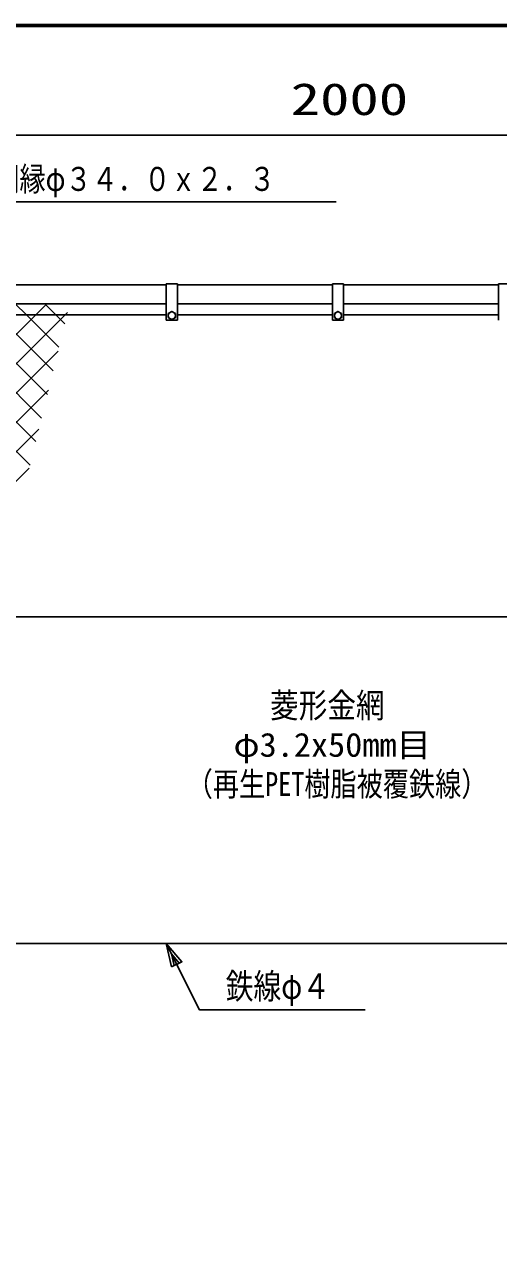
# Model space of a CAD drawing. Units: millimetres, scale not verified. Extents: x -4425 to 4425, y -3150 to 3150.
# Drawn here: x -2713 to -1857, y 721 to 2925 of the extents above; entities that cross this region are included whole.
import ezdxf
from ezdxf.enums import TextEntityAlignment as Align

# ---------------------------------------------------------------- set-up
doc = ezdxf.new("R2010")
doc.units = ezdxf.units.MM
doc.header["$LTSCALE"] = 20
for name, color, linetype, lineweight in [('0-0_1', 7, 'Continuous', 25), ('0-1_0', 7, 'Continuous', 25), ('0-3_EXTCNT-L', 4, 'Continuous', 25), ('0-5_WAKU', 7, 'Continuous', 25)]:
    doc.layers.add(name, color=color, linetype=linetype, lineweight=lineweight)
doc.styles.add('ＭＳ ゴシック', font='')
doc.styles.get('ＭＳ ゴシック').set_extended_font_data('MS Gothic')

msp = doc.modelspace()

# ---------------------------------------------------------------- linework, layer by layer
at = {"layer": '0-0_1'}
for p, q in [((-2457.12, 2454.68), (-2737.12, 2454.68)), ((-2457.12, 2456.68), (-2457.12, 2390.68)), ((-2437.12, 2456.68), (-2457.12, 2456.68)), ((-2437.12, 2456.68), (-2437.12, 2390.68)), ((-2157.12, 2454.68), (-2437.12, 2454.68)), ((-2157.12, 2456.68), (-2157.12, 2390.68)), ((-2137.11, 2456.68), (-2157.12, 2456.68)), ((-1857.12, 2454.68), (-2137.12, 2454.68)), ((-2137.11, 2456.68), (-2137.11, 2390.68)), ((-1857.12, 2456.68), (-1857.12, 2390.68)), ((-1837.11, 2456.68), (-1857.12, 2456.68)), ((-2457.12, 2420.68), (-2737.12, 2420.68)), ((-2453.61, 2395.43), (-2453.61, 2402.93)), ((-2157.12, 2420.68), (-2437.12, 2420.68)), ((-2153.61, 2395.43), (-2153.61, 2402.93)), ((-1857.12, 2420.68), (-2137.12, 2420.68)), ((-2457.12, 2400.68), (-2737.12, 2400.68)), ((-2437.11, 2390.68), (-2457.12, 2390.68)), ((-2447.11, 2391.68), (-2453.61, 2395.43)), ((-2157.12, 2400.68), (-2437.12, 2400.68)), ((-2137.11, 2390.68), (-2157.12, 2390.68)), ((-2147.11, 2391.68), (-2153.61, 2395.43)), ((-1857.12, 2400.68), (-2137.12, 2400.68)), ((-1150.47, 1854.68), (-3142.35, 1854.68)), ((-1150.47, 1264.68), (-3142.35, 1264.68))]:
    msp.add_line(p, q, dxfattribs=at)
at = {"layer": '0-0_1', "color": 4}
for p, q in [((-2709.8, 2400.68), (-2729.8, 2420.68)), ((-2656.77, 2400.68), (-2676.77, 2420.68)), ((-2703.29, 2129), (-2974.97, 2400.68)), ((-2692.82, 2171.57), (-2921.94, 2400.68)), ((-2682.36, 2214.14), (-2868.9, 2400.68)), ((-2671.89, 2256.7), (-2815.87, 2400.68)), ((-2661.43, 2299.27), (-2752.84, 2390.68)), ((-2650.96, 2341.84), (-2709.8, 2400.68)), ((-2640.49, 2384.41), (-2656.77, 2400.68)), ((-3026.69, 1854.68), (-2687.29, 2194.08)), ((-2973.65, 1854.68), (-2704.58, 2123.76))]:
    msp.add_line(p, q, dxfattribs=at)
for points in [[(-2935.73, 2454.68), (-2817.12, 2604.68), (-2150.37, 2604.68)], [(-3667.11, 1426.39), (-3238.82, 1854.68), (-3177.42, 1916.09), (-3147.11, 1946.39), (-3116.82, 1976.69), (-2692.82, 2400.68), (-2672.82, 2420.68)], [(-3667.11, 1373.35), (-3185.79, 1854.68), (-3177.42, 1863.05), (-3147.11, 1893.35), (-3116.82, 1923.65), (-2639.79, 2400.68), (-2635.42, 2405.05)], [(-3667.11, 1320.32), (-3177.42, 1810.02), (-3147.11, 1840.32), (-3132.75, 1854.68), (-3116.82, 1870.62), (-2652.71, 2334.73)], [(-3667.11, 1267.29), (-3177.42, 1756.99), (-3147.11, 1787.29), (-3116.82, 1817.59), (-3079.72, 1854.68), (-2670, 2264.4)], [(-2457.12, 1264.68), (-2397.12, 1144.68), (-2097.87, 1144.68)], [(-2443.03, 1224.77), (-2447.72, 1245.9), (-2433.64, 1229.46)]]:
    msp.add_lwpolyline(points, dxfattribs=at)
at = {"layer": '0-0_1'}
for points in [[(-2453.61, 2402.93), (-2447.11, 2406.69), (-2440.62, 2402.93), (-2440.62, 2395.43), (-2447.11, 2391.68)], [(-2153.61, 2402.93), (-2147.11, 2406.69), (-2140.61, 2402.93), (-2140.61, 2395.43), (-2147.11, 2391.68)]]:
    msp.add_lwpolyline(points, dxfattribs=at)
at = {"layer": '0-0_1', "color": 4}
msp.add_lwpolyline([(-2447.72, 1222.42), (-2457.12, 1264.68), (-2428.94, 1231.81)], close=True, dxfattribs=at)
at = {"layer": '0-0_1'}
for centre in [(-2447.11, 2399.18), (-2147.11, 2399.18)]:
    msp.add_circle(centre, 6.5, dxfattribs=at)
at = {"layer": '0-1_0', "color": 2}
msp.add_line((-3102.11, 2725.24), (-1192.11, 2725.24), dxfattribs=at)
at = {"layer": '0-5_WAKU'}
msp.add_line((-4047.88, 2923.24), (4198.12, 2923.24), dxfattribs=at)
msp.add_lwpolyline([(-4049.88, 2925.24), (4200.12, 2925.24), (4200.12, -2924.76), (-4049.88, -2924.76)], close=True, dxfattribs=at)
msp.add_lwpolyline([(-4045.88, -2920.76), (-4045.88, 2921.24), (4196.12, 2921.24)], dxfattribs=at)

# ---------------------------------------------------------------- texts
at = {"layer": '0-0_1', "color": 4, "style": 'ＭＳ ゴシック'}
for s, height, width, p in [('胴縁φ３４．０ｘ２．３', 43.41, 0.8, (-2769.87, 2611.33)), ('菱形金網', 44.6, 0.85, (-2269.78, 1659.3)), ('鉄線φ４', 45.92, 0.8, (-2349.87, 1150.85))]:
    msp.add_text(s, height=height, dxfattribs=dict(at, width=width)).set_placement(p, align=Align.BOTTOM_LEFT)
at = {"layer": '0-1_0', "color": 3, "style": 'ＭＳ ゴシック', "width": 1.35}
msp.add_text('2000', height=57.77, dxfattribs=at).set_placement((-2232.61, 2744.14), align=Align.BOTTOM_LEFT)
at = {"layer": '0-3_EXTCNT-L', "style": 'ＭＳ ゴシック'}
for s, width, p in [('φ3.2x50mm目', 1.05, (-2335.72, 1589.12)), ('（再生PET樹脂被覆鉄線）', 0.8, (-2420.37, 1518.24))]:
    msp.add_text(s, height=43.3, dxfattribs=dict(at, width=width)).set_placement(p, align=Align.BOTTOM_LEFT)

doc.saveas('drawing.dxf')
